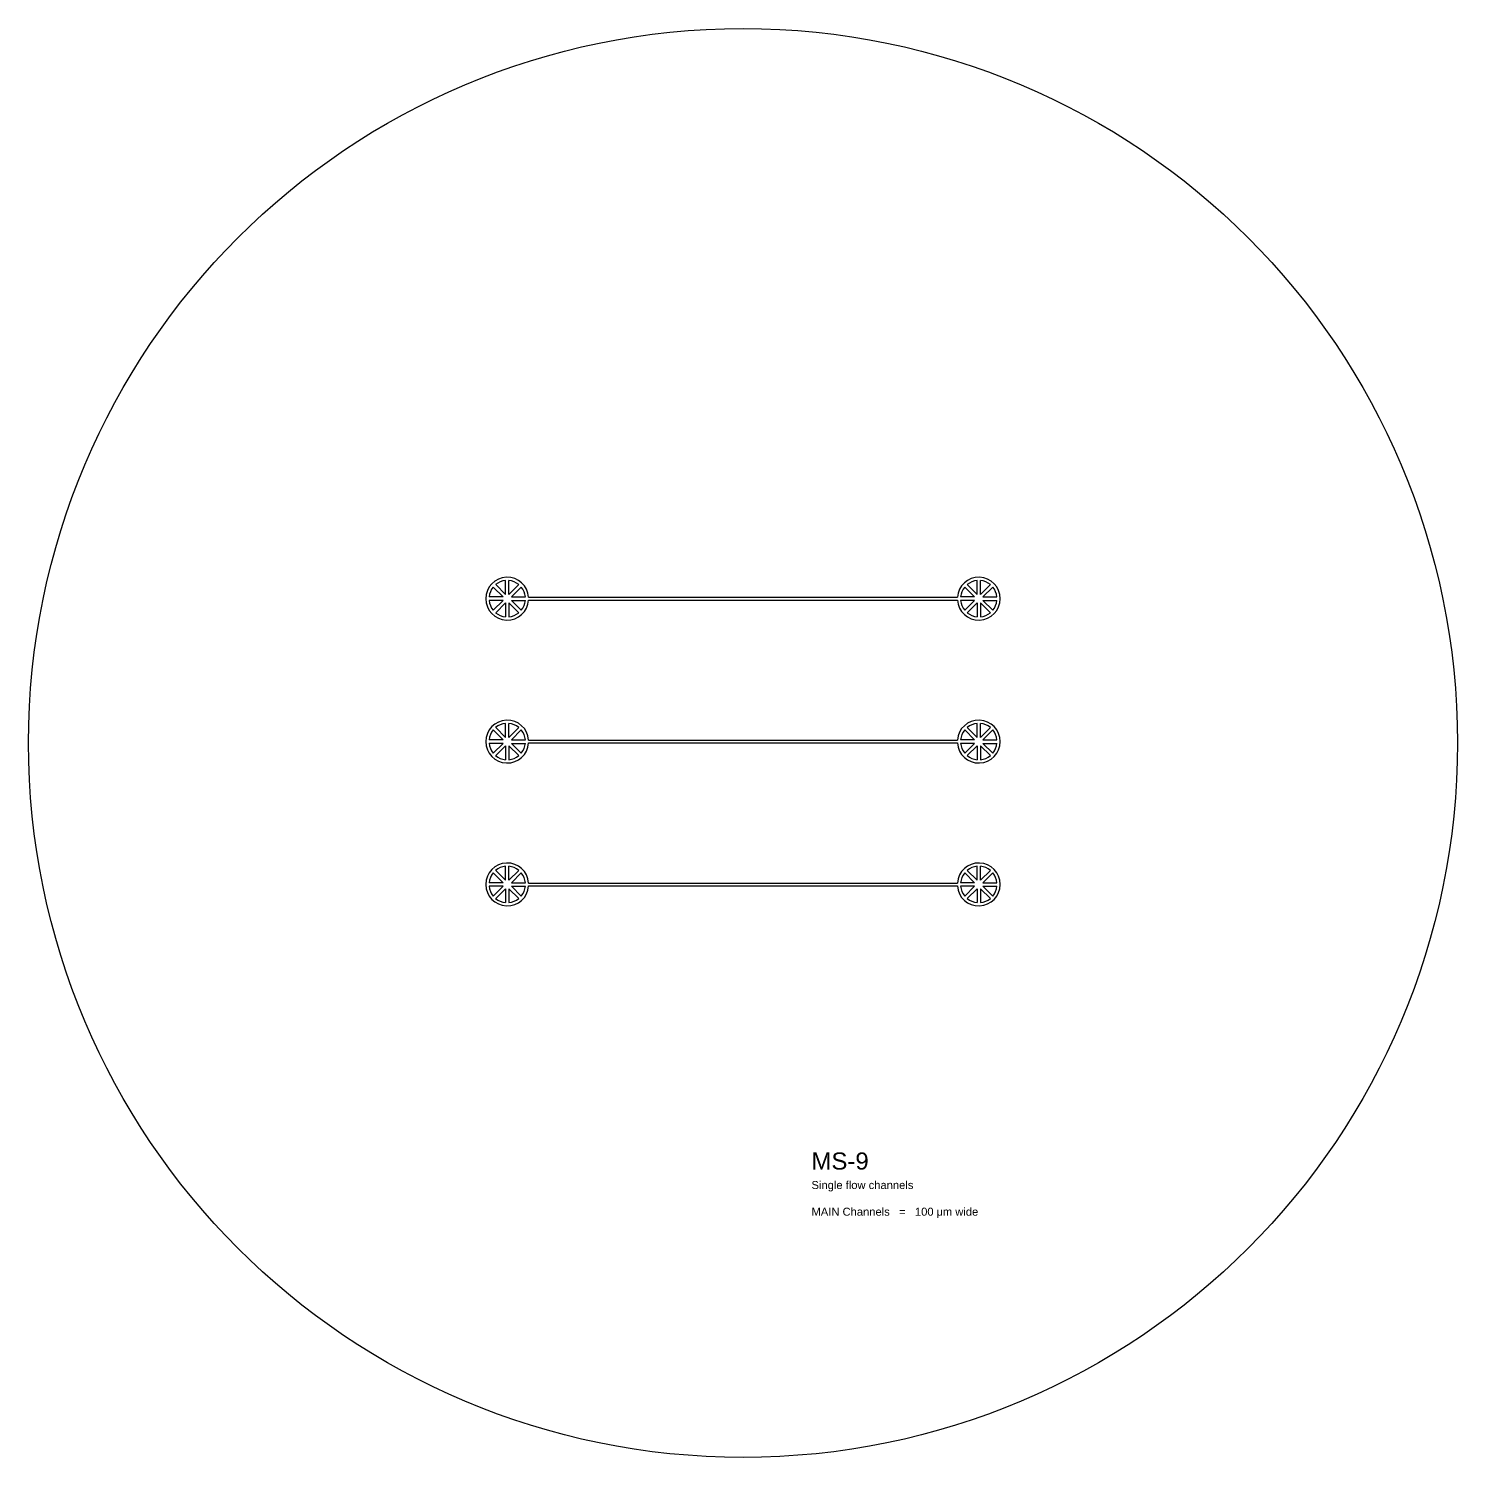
# Model space of a CAD drawing. Header units: millimetres. Extents: x 26241 to 236241, y 30294 to 280394.
# Drawn here: x 26241 to 76241, y 30294 to 80294 of the extents above; entities that cross this region are included whole.
import ezdxf

# ---------------------------------------------------------------- set-up
doc = ezdxf.new("R2010")
doc.units = ezdxf.units.MM
doc.layers.add('CLEAR', color=140, linetype='Continuous')
doc.layers.add('OPAQUE', color=10, linetype='Continuous')
doc.styles.get("Standard").update_dxf_attribs({"font": 'arial.ttf'})

msp = doc.modelspace()

# ---------------------------------------------------------------- linework, layer by layer
at = {"layer": 'CLEAR'}
for p, q in [((43739, 60394), (58743, 60394)), ((43739, 60294), (58743, 60294)), ((43739, 55394), (58743, 55394)), ((43739, 55294), (58743, 55294)), ((43739, 50394), (58743, 50394)), ((43739, 50294), (58743, 50294))]:
    msp.add_line(p, q, dxfattribs=at)
for centre, start, end in [((42991, 60344), 3.8226, 356.1774), ((59491, 60344), 183.8226, 176.1774), ((42991, 55344), 3.8226, 356.1774), ((59491, 55344), 183.8226, 176.1774), ((42991, 50344), 3.8226, 356.1774), ((59491, 50344), 183.8226, 176.1774)]:
    msp.add_arc(centre, 750, start, end, dxfattribs=at)
at = {"layer": 'OPAQUE'}
for p, q in [((42843, 60405), (42499, 60749)), ((42930, 60492), (42586, 60836)), ((42930, 60492), (42930, 60978)), ((43052, 60492), (43052, 60978)), ((43052, 60492), (43396, 60836)), ((43139, 60405), (43483, 60749)), ((59343, 60405), (58999, 60749)), ((59430, 60492), (59086, 60836)), ((59430, 60492), (59430, 60978)), ((59552, 60492), (59552, 60978)), ((59552, 60492), (59896, 60836)), ((59639, 60405), (59983, 60749)), ((42843, 60405), (42356, 60405)), ((42843, 60282), (42356, 60282)), ((42843, 60282), (42499, 59938)), ((42930, 60196), (42586, 59852)), ((42930, 60196), (42930, 59709)), ((43052, 60196), (43396, 59852)), ((43052, 60196), (43052, 59709)), ((43139, 60405), (43625, 60405)), ((43139, 60282), (43483, 59938)), ((43139, 60282), (43625, 60282)), ((59343, 60405), (58856, 60405)), ((59343, 60282), (58856, 60282)), ((59343, 60282), (58999, 59938)), ((59430, 60196), (59086, 59852)), ((59430, 60196), (59430, 59709)), ((59552, 60196), (59896, 59852)), ((59552, 60196), (59552, 59709)), ((59639, 60405), (60125, 60405)), ((59639, 60282), (59983, 59938)), ((59639, 60282), (60125, 60282)), ((42843, 55405), (42499, 55749)), ((42930, 55492), (42586, 55836)), ((42930, 55492), (42930, 55978)), ((43052, 55492), (43052, 55978)), ((43052, 55492), (43396, 55836)), ((43139, 55405), (43483, 55749)), ((59343, 55405), (58999, 55749)), ((59430, 55492), (59086, 55836)), ((59430, 55492), (59430, 55978)), ((59552, 55492), (59552, 55978)), ((59552, 55492), (59896, 55836)), ((59639, 55405), (59983, 55749)), ((42843, 55405), (42356, 55405)), ((42843, 55282), (42356, 55282)), ((42843, 55282), (42499, 54938)), ((42930, 55196), (42586, 54852)), ((42930, 55196), (42930, 54709)), ((43052, 55196), (43396, 54852)), ((43052, 55196), (43052, 54709)), ((43139, 55405), (43625, 55405)), ((43139, 55282), (43483, 54938)), ((43139, 55282), (43625, 55282)), ((59343, 55405), (58856, 55405)), ((59343, 55282), (58856, 55282)), ((59343, 55282), (58999, 54938)), ((59430, 55196), (59086, 54852)), ((59430, 55196), (59430, 54709)), ((59552, 55196), (59896, 54852)), ((59552, 55196), (59552, 54709)), ((59639, 55405), (60125, 55405)), ((59639, 55282), (59983, 54938)), ((59639, 55282), (60125, 55282)), ((42843, 50405), (42499, 50749)), ((42930, 50492), (42586, 50836)), ((42930, 50492), (42930, 50978)), ((43052, 50492), (43052, 50978)), ((43052, 50492), (43396, 50836)), ((43139, 50405), (43483, 50749)), ((59343, 50405), (58999, 50749)), ((59430, 50492), (59086, 50836)), ((59430, 50492), (59430, 50978)), ((59552, 50492), (59552, 50978)), ((59552, 50492), (59896, 50836)), ((59639, 50405), (59983, 50749)), ((42843, 50405), (42356, 50405)), ((42843, 50282), (42356, 50282)), ((42843, 50282), (42499, 49938)), ((42930, 50196), (42586, 49852)), ((42930, 50196), (42930, 49709)), ((43052, 50196), (43396, 49852)), ((43052, 50196), (43052, 49709)), ((43139, 50405), (43625, 50405)), ((43139, 50282), (43483, 49938)), ((43139, 50282), (43625, 50282)), ((59343, 50405), (58856, 50405)), ((59343, 50282), (58856, 50282)), ((59343, 50282), (58999, 49938)), ((59430, 50196), (59086, 49852)), ((59430, 50196), (59430, 49709)), ((59552, 50196), (59896, 49852)), ((59552, 50196), (59552, 49709)), ((59639, 50405), (60125, 50405)), ((59639, 50282), (59983, 49938)), ((59639, 50282), (60125, 50282))]:
    msp.add_line(p, q, dxfattribs=at)
msp.add_circle((51241, 55294), 25000, dxfattribs=at)
for centre, start, end in [((42991, 60344), 140.5177, 174.4823), ((42991, 60344), 95.5177, 129.4823), ((42991, 60344), 50.5177, 84.4823), ((42991, 60344), 5.5177, 39.4823), ((59491, 60344), 140.5177, 174.4823), ((59491, 60344), 95.5177, 129.4823), ((59491, 60344), 50.5177, 84.4823), ((59491, 60344), 5.5177, 39.4823), ((42991, 60344), 185.5177, 219.4823), ((42991, 60344), 320.5177, 354.4823), ((59491, 60344), 185.5177, 219.4823), ((59491, 60344), 320.5177, 354.4823), ((42991, 60344), 230.5177, 264.4823), ((42991, 60344), 275.5177, 309.4823), ((59491, 60344), 230.5177, 264.4823), ((59491, 60344), 275.5177, 309.4823), ((42991, 55344), 140.5177, 174.4823), ((42991, 55344), 95.5177, 129.4823), ((42991, 55344), 50.5177, 84.4823), ((42991, 55344), 5.5177, 39.4823), ((59491, 55344), 140.5177, 174.4823), ((59491, 55344), 95.5177, 129.4823), ((59491, 55344), 50.5177, 84.4823), ((59491, 55344), 5.5177, 39.4823), ((42991, 55344), 185.5177, 219.4823), ((42991, 55344), 320.5177, 354.4823), ((59491, 55344), 185.5177, 219.4823), ((59491, 55344), 320.5177, 354.4823), ((42991, 55344), 230.5177, 264.4823), ((42991, 55344), 275.5177, 309.4823), ((59491, 55344), 230.5177, 264.4823), ((59491, 55344), 275.5177, 309.4823), ((42991, 50344), 140.5177, 174.4823), ((42991, 50344), 95.5177, 129.4823), ((42991, 50344), 50.5177, 84.4823), ((42991, 50344), 5.5177, 39.4823), ((59491, 50344), 140.5177, 174.4823), ((59491, 50344), 95.5177, 129.4823), ((59491, 50344), 50.5177, 84.4823), ((59491, 50344), 5.5177, 39.4823), ((42991, 50344), 185.5177, 219.4823), ((42991, 50344), 320.5177, 354.4823), ((59491, 50344), 185.5177, 219.4823), ((59491, 50344), 320.5177, 354.4823), ((42991, 50344), 230.5177, 264.4823), ((42991, 50344), 275.5177, 309.4823), ((59491, 50344), 230.5177, 264.4823), ((59491, 50344), 275.5177, 309.4823)]:
    msp.add_arc(centre, 638, start, end, dxfattribs=at)

# ---------------------------------------------------------------- texts
at = {"layer": 'CLEAR', "insert": (53638, 40966), "char_height": 280, "attachment_point": 1}
msp.add_mtext_dynamic_manual_height_columns('{\\H2.1429x;MS-9\\H0.83333x;\\P}Single flow channels\\P\\PMAIN Channels   =   100 {\\fSymbol|b0|i0|c2|p18;m}m wide', width=6144.32, gutter_width=5106, heights=[3672], dxfattribs=at)

doc.saveas('drawing.dxf')
